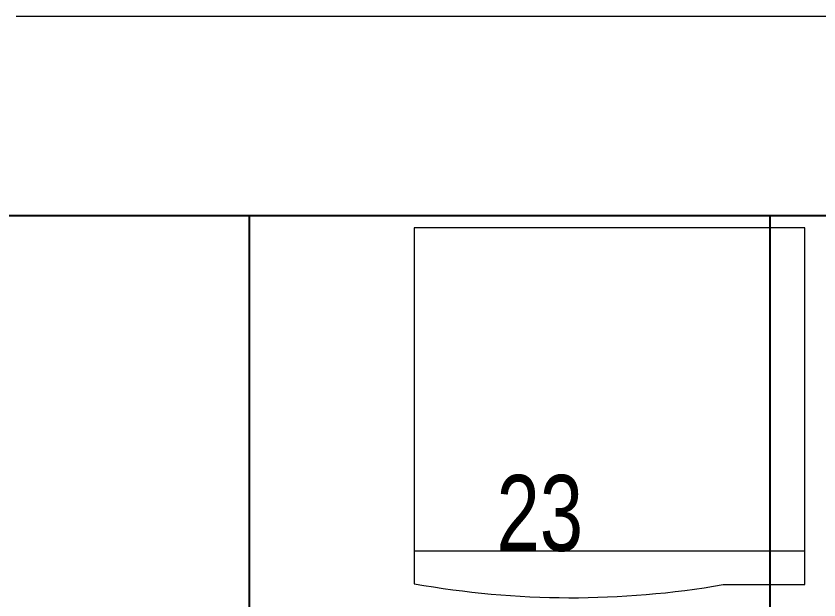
# Model space of a CAD drawing. Extents: x -12260 to 184725, y -29287 to 19916.
# Drawn here: x 31446 to 32372, y 8168 to 8840 of the extents above; entities that cross this region are included whole.
import ezdxf

# ---------------------------------------------------------------- set-up
doc = ezdxf.new("R2010")
doc.units = 0
doc.header["$LTSCALE"] = 0.25
doc.linetypes.add('DASHDOT', pattern=[25.4, 12.7, -6.35, 0, -6.35])
for name, color, linetype, lineweight in [('01-First Floor-FUR$0$72_EGR_EQP_TAG', 142, 'Continuous', 5), ('01-First Floor-FUR$0$LOADING', 253, 'Continuous', 5), ('01-First Floor-FUR$0$Walls', 251, 'Continuous', 5), ('E-LITE-CLNG-CNDT', 6, 'DASHDOT', 35)]:
    doc.layers.add(name, color=color, linetype=linetype, lineweight=lineweight)
doc.layers.add('01-First Floor-FUR$0$FALSE CEILING', color=251, linetype='Continuous')
doc.styles.add('01-First Floor-FUR$0$X3G_ENTITY_257CFD', font='swisscl.ttf', dxfattribs={"height": 200})

# ---------------------------------------------------------------- blocks, each defined once
blk = doc.blocks.new('01-First Floor-FUR$0$Dental Sterilizer')
at = {"layer": '01-First Floor-FUR$0$LOADING'}
for p, q in [((-40485.84, -32478.76, 0.1), (-40935.84, -32478.76, 0.1)), ((-40935.84, -32478.76, 0.1), (-40935.84, -32888.34, 0.1)), ((-40485.84, -32889.37, 0.1), (-40485.84, -32478.76, 0.1)), ((-40935.84, -32850.58, 0.1), (-40485.84, -32850.58, 0.1)), ((-40579.81, -32889.37, 0.1), (-40485.84, -32889.37, 0.1))]:
    blk.add_line(p, q, dxfattribs=at)
blk.add_arc((-40754.93, -31881.79, 0.1), 1022.68, 259.81089, 279.85951, dxfattribs=at)
blk = doc.blocks.new('01-First Floor-FUR')
at = {"layer": '01-First Floor-FUR$0$FALSE CEILING', "linetype": 'Continuous'}
for p, q in [((31715.56, 5100), (31715.56, 8610)), ((32315.56, 5100), (32315.56, 8610))]:
    blk.add_line(p, q, dxfattribs=at)
at = {"layer": '01-First Floor-FUR$0$FALSE CEILING'}
blk.add_lwpolyline([(29315.56, 5100), (32567.48, 5100), (32567.48, 8610), (29315.56, 8610)], close=True, dxfattribs=at)
at = {"layer": '01-First Floor-FUR$0$Walls'}
for p, q in [((31446.44, 8840), (32667.48, 8840)), ((31446.44, 8610), (32567.48, 8610))]:
    blk.add_line(p, q, dxfattribs=at)
at = {"layer": '01-First Floor-FUR$0$LOADING'}
blk.add_blockref('01-First Floor-FUR$0$Dental Sterilizer', (72841.19, 41074.78, -0.15), dxfattribs=at)
at = {"layer": '01-First Floor-FUR$0$72_EGR_EQP_TAG', "insert": (32050, 8311.57, -0.15), "char_height": 87.473, "attachment_point": 2, "style": '01-First Floor-FUR$0$X3G_ENTITY_257CFD'}
blk.add_mtext('23', dxfattribs=at)

msp = doc.modelspace()

# ---------------------------------------------------------------- block references
at = {"layer": 'E-LITE-CLNG-CNDT'}
msp.add_blockref('01-First Floor-FUR', (0, 0), dxfattribs=at)

doc.saveas('drawing.dxf')
